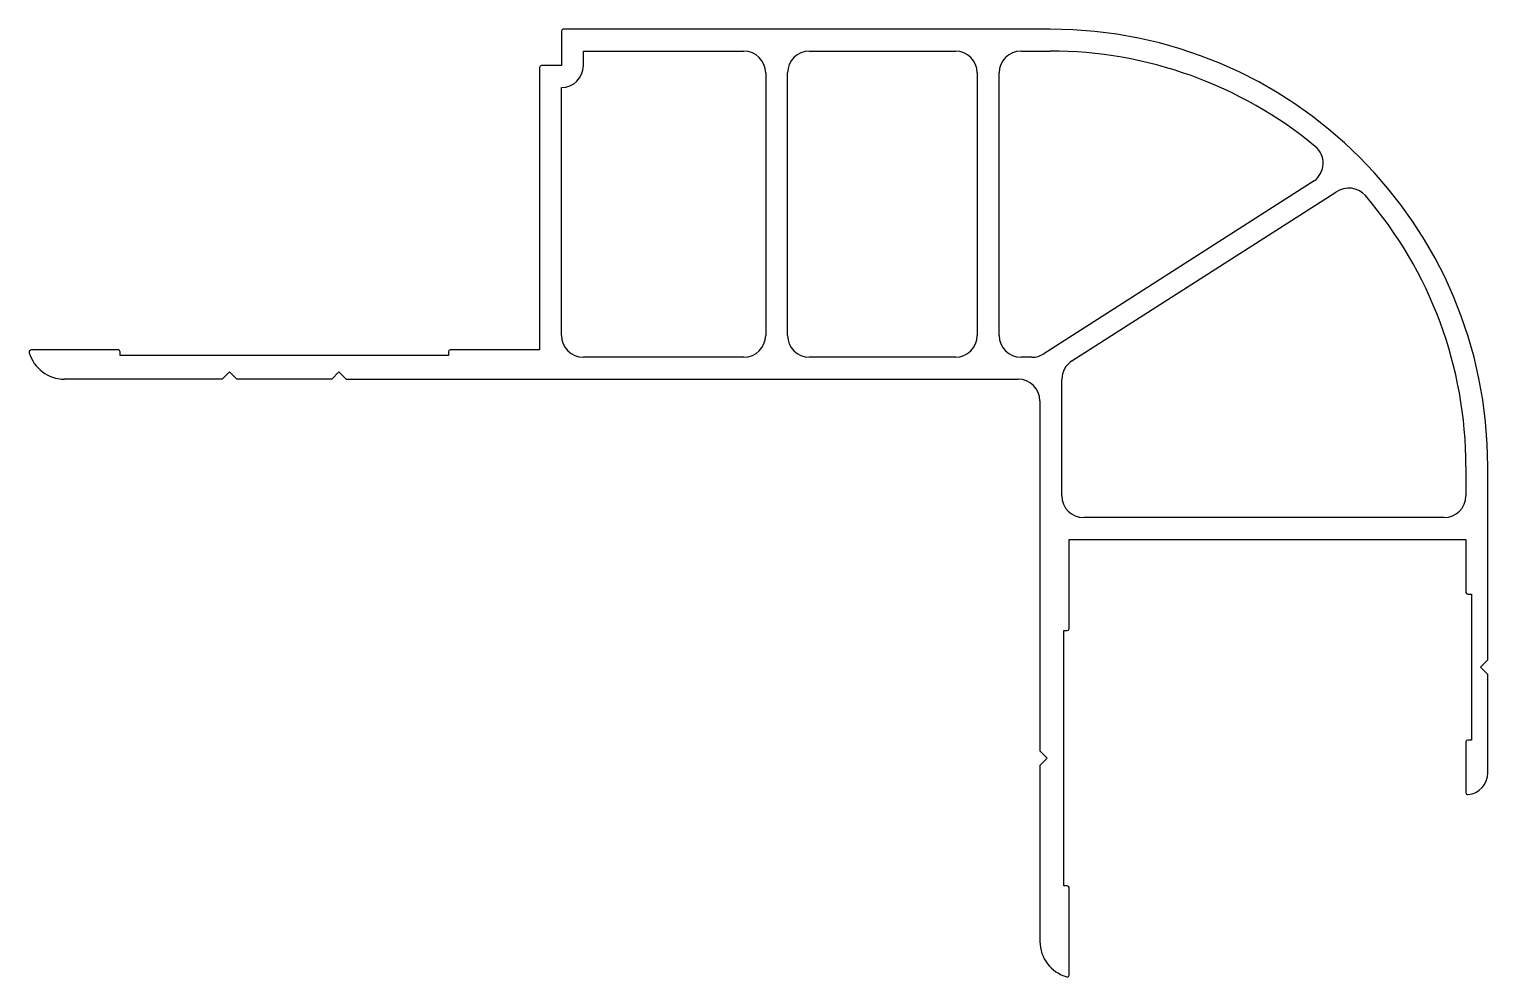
# Model space of a CAD drawing. Extents: x 918 to 1118, y 2213 to 2343.
import ezdxf

# ---------------------------------------------------------------- set-up
doc = ezdxf.new("R2010")
doc.units = 0
doc.layers.get('0').update_dxf_attribs({"linetype": 'CONTINUOUS'})

msp = doc.modelspace()

# ---------------------------------------------------------------- linework, layer by layer
for p, q in [((990.8, 2342.69), (990.8, 2337.94)), ((1057.8, 2342.94), (991.05, 2342.94)), ((993.8, 2337.94), (993.8, 2339.94)), ((993.8, 2339.94), (1015.8, 2339.94)), ((1024.8, 2339.94), (1044.8, 2339.94)), ((1053.8, 2339.94), (1057.8, 2339.94)), ((987.8, 2337.69), (987.8, 2298.94)), ((990.8, 2337.94), (988.05, 2337.94)), ((1018.8, 2336.94), (1018.8, 2300.94)), ((1021.8, 2300.94), (1021.8, 2336.94)), ((1047.8, 2336.94), (1047.8, 2300.94)), ((1050.8, 2300.94), (1050.8, 2336.94)), ((990.8, 2300.94), (990.8, 2334.94)), ((1093.98, 2322.12), (1056.91, 2298.42)), ((1060.78, 2297.44), (1096.98, 2320.58)), ((930.05, 2298.94), (918.13, 2298.94)), ((930.3, 2298.19), (930.3, 2298.69)), ((975.3, 2298.19), (930.3, 2298.19)), ((975.3, 2298.69), (975.3, 2298.19)), ((987.8, 2298.94), (975.55, 2298.94)), ((1015.8, 2297.94), (993.8, 2297.94)), ((1044.8, 2297.94), (1024.8, 2297.94)), ((1055.3, 2297.94), (1053.8, 2297.94)), ((944.3, 2294.94), (945.3, 2295.94)), ((945.3, 2295.94), (946.3, 2294.94)), ((959.3, 2294.94), (960.3, 2295.94)), ((960.3, 2295.94), (961.3, 2294.94)), ((944.3, 2294.94), (922.64, 2294.94)), ((959.3, 2294.94), (946.3, 2294.94)), ((961.3, 2294.94), (1053.4, 2294.94)), ((1059.4, 2278.94), (1059.4, 2294.91)), ((1056.4, 2291.94), (1056.4, 2243.94)), ((1114.8, 2282.94), (1114.8, 2278.94)), ((1117.8, 2256.44), (1117.8, 2282.94)), ((1111.8, 2275.94), (1062.4, 2275.94)), ((1060.4, 2260.69), (1060.4, 2272.94)), ((1060.4, 2272.94), (1114.8, 2272.94)), ((1114.8, 2272.94), (1114.8, 2265.69)), ((1115.05, 2265.44), (1115.55, 2265.44)), ((1115.55, 2265.44), (1115.55, 2245.44)), ((1059.65, 2225.44), (1059.65, 2260.44)), ((1059.65, 2260.44), (1060.15, 2260.44)), ((1116.8, 2255.44), (1117.8, 2256.44)), ((1117.8, 2254.44), (1116.8, 2255.44)), ((1117.8, 2240.94), (1117.8, 2254.44)), ((1056.4, 2243.94), (1057.4, 2242.94)), ((1114.8, 2245.19), (1114.8, 2238.2)), ((1115.55, 2245.44), (1115.05, 2245.44)), ((1057.4, 2242.94), (1056.4, 2241.94)), ((1056.4, 2241.94), (1056.4, 2217.79)), ((1060.15, 2225.44), (1059.65, 2225.44)), ((1060.4, 2213.2), (1060.4, 2225.19))]:
    msp.add_line(p, q)
for centre, radius, start, end in [((991.05, 2342.69), 0.25, 90, 180), ((1057.8, 2282.94), 60, 0, 90), ((1015.8, 2336.94), 3, 0, 90), ((1024.8, 2336.94), 3, 90, 180), ((1044.8, 2336.94), 3, 0, 90), ((1053.8, 2336.94), 3, 90, 180), ((1057.8, 2282.94), 57, 50.3931, 90), ((988.05, 2337.69), 0.25, 90, 180), ((990.8, 2337.94), 3, 270, 360), ((1092.22, 2324.55), 3, 305.9111, 50.3931), ((1098.74, 2318.15), 3, 40.6957, 125.9111), ((1057.8, 2282.94), 57, 0, 40.6957), ((993.8, 2300.94), 3, 180, 270), ((1015.8, 2300.94), 3, 270, 0), ((1024.8, 2300.94), 3, 180, 270), ((1044.8, 2300.94), 3, 270, 0), ((1053.8, 2300.94), 3, 180, 270), ((918.13, 2298.64), 0.3, 90, 196.0571), ((922.64, 2299.94), 5, 196.0571, 270), ((930.05, 2298.69), 0.25, 0, 90), ((975.55, 2298.69), 0.25, 90, 180), ((1055.3, 2300.94), 3, 270, 302.5917), ((1062.4, 2294.91), 3, 122.5904, 180), ((1053.4, 2291.94), 3, 0, 90), ((1062.4, 2278.94), 3, 180, 270), ((1111.8, 2278.94), 3, 270, 0), ((1115.05, 2265.69), 0.25, 180, 270), ((1060.15, 2260.69), 0.25, 270, 0), ((1115.05, 2245.19), 0.25, 90, 180), ((1114.8, 2240.94), 3, 275.2159, 0), ((1115.05, 2238.2), 0.25, 180, 275.2159), ((1060.15, 2225.19), 0.25, 0, 90), ((1061.4, 2217.79), 5, 180, 254.7425), ((1060.15, 2213.2), 0.25, 254.7425, 0)]:
    msp.add_arc(centre, radius, start, end)

doc.saveas('drawing.dxf')
